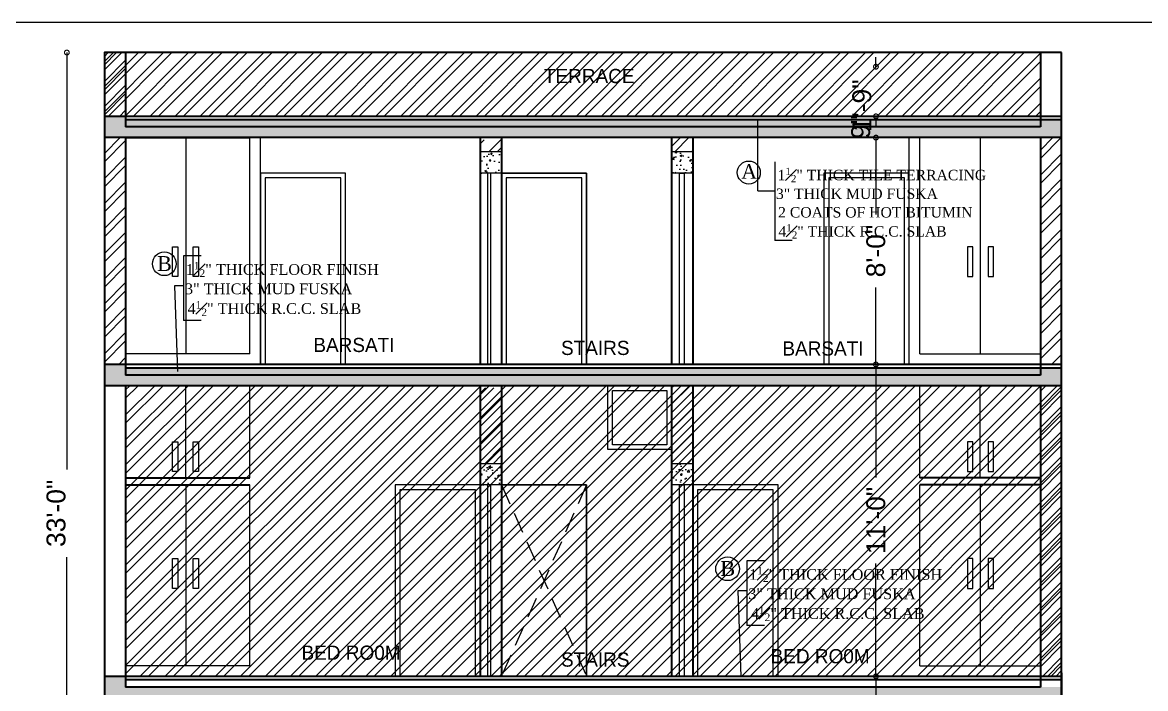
# Model space of a CAD drawing. Header units: feet. Extents: x -3489 to 100857, y -7396 to -4185.
# Drawn here: x 98912.3 to 99387.5, y -6598 to -6316.1 of the extents above; entities that cross this region are included whole.
import ezdxf
from ezdxf.enums import TextEntityAlignment as Align

# ---------------------------------------------------------------- set-up
doc = ezdxf.new("R2010")
doc.units = ezdxf.units.FT
doc.header["$MEASUREMENT"] = 0
doc.linetypes.add('CENTER', pattern=[2, 1.25, -0.25, 0.25, -0.25])
doc.linetypes.add('HIDDEN', pattern=[0.375, 0.25, -0.125])
doc.layers.add('BLK_1_HT_OF_BLDG', color=5, linetype='Continuous', plot=False)
doc.layers.add('ELEVATION 1', color=10, linetype='Continuous', lineweight=35)
doc.layers.add('Grid', color=252, linetype='CENTER', lineweight=20)
for name, color, linetype in [('PROJECTION', 7, 'HIDDEN'), ('TEXT', 5, 'Continuous'), ('WALL', 1, 'Continuous')]:
    doc.layers.add(name, color=color, linetype=linetype)
doc.styles.add('33', font='arial.ttf', dxfattribs={"height": 8})
doc.styles.add('VEENI', font='times.ttf')
doc.dimstyles.new('Standard$0', dxfattribs={"dimtxt": 9, "dimasz": 9, "dimexe": 9, "dimexo": 9, "dimgap": 4.8125, "dimtad": 0, "dimdec": 3, "dimzin": 3, "dimdsep": 46, "dimlunit": 4, "dimtxsty": '33', "dimblk": 'DOTSMALL', "dimblk1": 'ARCHTICK', "dimblk2": 'ARCHTICK', "dimcen": 0.09, "dimclrd": 256, "dimclre": 256, "dimclrt": 256, "dimadec": 0, "dimazin": 0, "dimtfac": 0.75, "dimtdec": 3, "dimtix": 1, "dimtofl": 0, "dimtmove": 2, "dimatfit": 3, "dimldrblk": 'DOTSMALL', "dimfxl": 1, "dimtolj": 1, "dimtzin": 0, "dimlwd": -1, "dimlwe": -1, "dimarcsym": 0})
pattern_1 = [(50, (6729.645, -2362.688), (7.17260183, -0.62752135), [0.75, -8.25]), (355, (6729.645, -2362.688), (-1.38751334, 7.52192134), [0.6, -6.6]), (100.4514445, (6730.2425, -2362.7405), (5.78508847, 6.8943999), [0.6374019, -7.0114211]), (46.1842, (6729.645, -2360.688), (10.6724133, -1.6551928), [1.125, -12.375]), (96.635635, (6730.534, -2360.826), (9.3466195, 9.741186), [0.9561034, -10.5171376]), (351.184164, (6729.645, -2360.688), (9.3466195, 9.741186), [0.9, -9.9]), (21, (6730.645, -2361.188), (5.96907052, -4.0261889), [0.75, -8.25]), (326, (6730.645, -2361.188), (2.4331533, 7.25150045), [0.6, -6.6]), (71.451445, (6731.142, -2361.524), (8.40222377, 3.22531153), [0.6374019, -7.0114211]), (37.5, (6729.6448, -2362.6883), (0.12159855, 3.32893854), [0, -6.52, 0, -6.7, 0, -6.625]), (7.5, (6729.6448, -2362.6883), (2.63069537, 3.94411712), [0, -3.82, 0, -6.37, 0, -2.525]), (327.5, (6727.4148, -2362.6883), (5.33822436, -0.22554872), [0, -2.5, 0, -7.8, 0, -10.35]), (317.5, (6726.415, -2362.6883), (5.8318617, 1.00104982), [0, -3.25, 0, -5.18, 0, -7.35])]

# ---------------------------------------------------------------- blocks, each defined once
blk = doc.blocks.new('_DotSmall')
at = {"color": 0, "linetype": 'ByBlock', "const_width": 0.5}
blk.add_lwpolyline([(-0.0625, 0, 1), (0.0625, 0, 1)], format="xyb", close=True, dxfattribs=at)
blk = doc.blocks.new('*D66')
at = {"transparency": 16777216}
for p, q in [((99273.42, -6334.85), (99273.42, -6330.85)), ((99273.42, -6355.85), (99273.42, -6359.85))]:
    blk.add_line(p, q, dxfattribs=at)
at = {"layer": 'Defpoints', "color": 0, "transparency": 16777216}
for p in [(99259.48, -6334.85), (99259.48, -6355.85), (99273.42, -6355.85)]:
    blk.add_point(p, dxfattribs=at)
at = {"transparency": 16777216, "xscale": 4, "yscale": 4, "zscale": 4}
for p, rotation in [((99273.42, -6334.85), 270), ((99273.42, -6355.85), 90)]:
    blk.add_blockref('_DotSmall', p, dxfattribs=dict(at, rotation=rotation))
at = {"lineweight": 25, "transparency": 16777216, "insert": (99267.5, -6351.35), "char_height": 8, "attachment_point": 5, "rotation": 90, "style": '33'}
blk.add_mtext('\\A1;1\'-9"', dxfattribs=at)
blk = doc.blocks.new('_ArchTick')
at = {"color": 0, "linetype": 'ByBlock', "const_width": 0.15}
blk.add_lwpolyline([(-0.5, -0.5), (0.5, 0.5)], dxfattribs=at)
blk = doc.blocks.new('*D67')
at = {"layer": 'Defpoints', "color": 0, "transparency": 16777216}
for p in [(99259.48, -6355.85), (99259.48, -6364.85), (99273.42, -6364.85)]:
    blk.add_point(p, dxfattribs=at)
at = {"lineweight": 25, "transparency": 16777216, "insert": (99267, -6360.35), "char_height": 8, "attachment_point": 5, "rotation": 90, "style": '33'}
blk.add_mtext('\\A1;9"', dxfattribs=at)
blk = doc.blocks.new('*D68')
at = {"transparency": 16777216}
for p, q in [((99273.42, -6364.85), (99273.42, -6397.4)), ((99273.42, -6460.85), (99273.42, -6428.3))]:
    blk.add_line(p, q, dxfattribs=at)
at = {"layer": 'Defpoints', "color": 0, "transparency": 16777216}
for p in [(99259.48, -6364.85), (99259.48, -6460.85), (99273.42, -6460.85)]:
    blk.add_point(p, dxfattribs=at)
at = {"transparency": 16777216, "xscale": 4, "yscale": 4, "zscale": 4}
for p, rotation in [((99273.42, -6364.85), 90), ((99273.42, -6460.85), 270)]:
    blk.add_blockref('_DotSmall', p, dxfattribs=dict(at, rotation=rotation))
at = {"lineweight": 25, "transparency": 16777216, "insert": (99273.42, -6412.85), "char_height": 8, "attachment_point": 5, "rotation": 90, "style": '33'}
blk.add_mtext('\\A1;8\'-0"', dxfattribs=at)
blk = doc.blocks.new('*D69')
at = {"transparency": 16777216}
for p, q in [((99273.42, -6460.85), (99273.42, -6508.68)), ((99273.42, -6592.85), (99273.42, -6545.03))]:
    blk.add_line(p, q, dxfattribs=at)
at = {"layer": 'Defpoints', "color": 0, "transparency": 16777216}
for p in [(99259.48, -6460.85), (99259.48, -6592.85), (99273.42, -6592.85)]:
    blk.add_point(p, dxfattribs=at)
at = {"transparency": 16777216, "xscale": 4, "yscale": 4, "zscale": 4}
for p, rotation in [((99273.42, -6460.85), 90), ((99273.42, -6592.85), 270)]:
    blk.add_blockref('_DotSmall', p, dxfattribs=dict(at, rotation=rotation))
at = {"lineweight": 25, "transparency": 16777216, "insert": (99273.42, -6526.85), "char_height": 8, "attachment_point": 5, "rotation": 90, "style": '33'}
blk.add_mtext('\\A1;11\'-0"', dxfattribs=at)
blk = doc.blocks.new('*D70')
at = {"transparency": 16777216}
for p, q in [((99273.42, -6592.85), (99273.42, -6640.68)), ((99273.42, -6724.85), (99273.42, -6677.03))]:
    blk.add_line(p, q, dxfattribs=at)
at = {"layer": 'Defpoints', "color": 0, "transparency": 16777216}
for p in [(99259.48, -6592.85), (99259.48, -6724.85), (99273.42, -6724.85)]:
    blk.add_point(p, dxfattribs=at)
at = {"transparency": 16777216, "xscale": 4, "yscale": 4, "zscale": 4}
for p, rotation in [((99273.42, -6592.85), 90), ((99273.42, -6724.85), 270)]:
    blk.add_blockref('_DotSmall', p, dxfattribs=dict(at, rotation=rotation))
at = {"lineweight": 25, "transparency": 16777216, "insert": (99273.42, -6658.85), "char_height": 8, "attachment_point": 5, "rotation": 90, "style": '33'}
blk.add_mtext('\\A1;11\'-0"', dxfattribs=at)
blk = doc.blocks.new('*D72')
at = {"layer": 'BLK_1_HT_OF_BLDG', "transparency": 16777216}
for p, q in [((98931.12, -6328.85), (98931.12, -6505.3)), ((98931.12, -6724.85), (98931.12, -6542.4))]:
    blk.add_line(p, q, dxfattribs=at)
at = {"layer": 'Defpoints', "color": 0, "transparency": 16777216}
for p in [(98947, -6328.85), (98931.12, -6724.85), (98938.91, -6724.85)]:
    blk.add_point(p, dxfattribs=at)
at = {"layer": 'BLK_1_HT_OF_BLDG', "transparency": 16777216, "xscale": 4, "yscale": 4, "zscale": 4}
for p, rotation in [((98931.12, -6328.85), 90), ((98931.12, -6724.85), 270)]:
    blk.add_blockref('_DotSmall', p, dxfattribs=dict(at, rotation=rotation))
at = {"layer": 'BLK_1_HT_OF_BLDG', "transparency": 16777216, "insert": (98926.57, -6523.85), "char_height": 8, "attachment_point": 5, "rotation": 90, "style": '33'}
blk.add_mtext('\\A1;33\'-0"', dxfattribs=at)

msp = doc.modelspace()

# ---------------------------------------------------------------- hatches: boundary and pattern name
at = {"layer": 'WALL'}
h = msp.add_hatch(dxfattribs=at)
h.set_pattern_fill('ANSI32', color=0, scale=20)
h.set_pattern_definition([(45, (9266.954, -211.696), (-5.30330086, 5.30330086), []), (45, (9270.489, -211.696), (-5.30330086, 5.30330086), [])])
h.paths.add_polyline_path([(98947, -6355.85343), (98956, -6355.85343), (98956, -6352.85343), (98956, -6328.85343), (98947, -6328.85343)])
h = msp.add_hatch(dxfattribs=at)
h.set_pattern_fill('ANSI32', color=0, scale=20)
h.set_pattern_definition([(45, (9258.534, -211.696), (-5.30330086, 5.30330086), []), (45, (9262.0696, -211.696), (-5.30330086, 5.30330086), [])])
h.paths.add_polyline_path([(99343, -6355.85343), (99343, -6328.85343), (98947, -6328.85343), (98947, -6355.85343)])
h = msp.add_hatch(dxfattribs=at)
h.set_pattern_fill('AR-CONC', color=0)
h.set_pattern_definition([(50, (9266.954, -223.696), (7.17260183, -0.62752135), [0.75, -8.25]), (355, (9266.954, -223.696), (-1.38751334, 7.52192134), [0.6, -6.6]), (100.4514445, (9267.5515, -223.748), (5.78508847, 6.8943999), [0.6374019, -7.0114211]), (46.1842, (9266.954, -221.696), (10.6724133, -1.6551928), [1.125, -12.375]), (96.635635, (9267.843, -221.834), (9.3466195, 9.741186), [0.9561034, -10.5171376]), (351.184164, (9266.954, -221.696), (9.3466195, 9.741186), [0.9, -9.9]), (21, (9267.954, -222.196), (5.96907052, -4.0261889), [0.75, -8.25]), (326, (9267.954, -222.196), (2.4331533, 7.25150045), [0.6, -6.6]), (71.451445, (9268.451, -222.531), (8.40222377, 3.22531153), [0.6374019, -7.0114211]), (37.5, (9266.9537, -223.6957), (0.12159855, 3.32893854), [0, -6.52, 0, -6.7, 0, -6.625]), (7.5, (9266.9537, -223.6957), (2.63069537, 3.94411712), [0, -3.82, 0, -6.37, 0, -2.525]), (327.5, (9264.7237, -223.6957), (5.33822436, -0.22554872), [0, -2.5, 0, -7.8, 0, -10.35]), (317.5, (9263.7237, -223.6957), (5.8318617, 1.00104982), [0, -3.25, 0, -5.18, 0, -7.35])])
h.paths.add_polyline_path([(99351.41972, -6364.85343), (99351.41972, -6357.35343), (98956, -6357.35343), (98956, -6355.85343), (98947, -6355.85343), (98947, -6364.85343)])
h = msp.add_hatch(dxfattribs=at)
h.set_pattern_fill('ANSI32', color=0, scale=20)
h.set_pattern_definition([(45, (9266.954, -199.696), (-5.30330086, 5.30330086), []), (45, (9270.489, -199.696), (-5.30330086, 5.30330086), [])])
h.paths.add_polyline_path([(98956, -6364.85343), (98947, -6364.85343), (98947, -6460.85343), (98956, -6460.85343), (98956, -6457.85343)])
h = msp.add_hatch(dxfattribs=at)
h.set_pattern_fill('ANSI32', color=0, scale=20)
h.set_pattern_definition([(45, (9279.534, -200.6376), (-5.30330086, 5.30330086), []), (45, (9283.0696, -200.6376), (-5.30330086, 5.30330086), [])])
h.paths.add_polyline_path([(99106, -6370.85343), (99114.90034, -6370.85343), (99114.90034, -6365.79526), (99106, -6365.79526)])
h = msp.add_hatch(dxfattribs=at)
h.set_pattern_fill('ANSI32', color=0, scale=20)
h.set_pattern_definition([(45, (9249.534, -199.696), (-5.30330086, 5.30330086), []), (45, (9253.0696, -199.696), (-5.30330086, 5.30330086), [])])
h.paths.add_polyline_path([(99187, -6370.85343), (99196, -6370.85343), (99196, -6364.85343), (99187, -6364.85343)])
h = msp.add_hatch(dxfattribs=at)
h.set_pattern_fill('ANSI32', color=0, scale=20)
h.set_pattern_definition([(45, (9258.534, -199.696), (-5.30330086, 5.30330086), []), (45, (9262.0696, -199.696), (-5.30330086, 5.30330086), [])])
h.paths.add_polyline_path([(99352, -6364.85343), (99343, -6364.85343), (99343, -6460.85343), (99352, -6460.85343)])
h = msp.add_hatch(dxfattribs=at)
h.set_pattern_fill('AR-CONC', color=0)
h.set_pattern_definition(pattern_1)
h.paths.add_polyline_path([(99115, -6370.85343), (99106, -6370.85343), (99106, -6379.85343), (99115, -6379.85343)])
h.paths.add_polyline_path([(99196, -6370.85343), (99187, -6370.85343), (99187, -6379.85343), (99196, -6379.85343)])
h = msp.add_hatch(dxfattribs=at)
h.set_pattern_fill('AR-CONC', color=0)
h.set_pattern_definition([(50, (9266.954, -199.696), (7.17260183, -0.62752135), [0.75, -8.25]), (355, (9266.954, -199.696), (-1.38751334, 7.52192134), [0.6, -6.6]), (100.4514445, (9267.5515, -199.748), (5.78508847, 6.8943999), [0.6374019, -7.0114211]), (46.1842, (9266.954, -197.696), (10.6724133, -1.6551928), [1.125, -12.375]), (96.635635, (9267.843, -197.834), (9.3466195, 9.741186), [0.9561034, -10.5171376]), (351.184164, (9266.954, -197.696), (9.3466195, 9.741186), [0.9, -9.9]), (21, (9267.954, -198.196), (5.96907052, -4.0261889), [0.75, -8.25]), (326, (9267.954, -198.196), (2.4331533, 7.25150045), [0.6, -6.6]), (71.451445, (9268.451, -198.531), (8.40222377, 3.22531153), [0.6374019, -7.0114211]), (37.5, (9266.9537, -199.6957), (0.12159855, 3.32893854), [0, -6.52, 0, -6.7, 0, -6.625]), (7.5, (9266.9537, -199.6957), (2.63069537, 3.94411712), [0, -3.82, 0, -6.37, 0, -2.525]), (327.5, (9264.7237, -199.6957), (5.33822436, -0.22554872), [0, -2.5, 0, -7.8, 0, -10.35]), (317.5, (9263.7237, -199.6957), (5.8318617, 1.00104982), [0, -3.25, 0, -5.18, 0, -7.35])])
h.paths.add_polyline_path([(99351.41972, -6469.85343), (99351.41972, -6462.35343), (98956, -6462.35343), (98956, -6460.85343), (98947, -6460.85343), (98947, -6469.85343)])
h = msp.add_hatch(dxfattribs=at)
h.set_pattern_fill('ANSI32', color=0, scale=20)
h.set_pattern_definition([(45, (9266.954, -202.696), (-5.30330086, 5.30330086), []), (45, (9270.489, -202.696), (-5.30330086, 5.30330086), [])])
h.paths.add_polyline_path([(98956, -6592.85343), (99352, -6592.85343), (99352, -6469.85343), (98956, -6469.85343)])
h = msp.add_hatch(dxfattribs=at)
h.set_pattern_fill('ANSI32', color=0, scale=20)
h.set_pattern_definition([(45, (9279.534, -203.6376), (-5.30330086, 5.30330086), []), (45, (9283.0696, -203.6376), (-5.30330086, 5.30330086), [])])
h.paths.add_polyline_path([(99106, -6502.85343), (99114.90034, -6502.85343), (99114.90034, -6470.79526), (99106, -6470.79526)])
h = msp.add_hatch(dxfattribs=at)
h.set_pattern_fill('ANSI32', color=0, scale=20)
h.set_pattern_definition([(45, (9249.534, -202.696), (-5.30330086, 5.30330086), []), (45, (9253.0696, -202.696), (-5.30330086, 5.30330086), [])])
h.paths.add_polyline_path([(99187, -6502.85343), (99196, -6502.85343), (99196, -6469.85343), (99187, -6469.85343)])
h = msp.add_hatch(dxfattribs=at)
h.set_pattern_fill('ANSI32', color=0, scale=20)
h.set_pattern_definition([(45, (9258.534, -202.696), (-5.30330086, 5.30330086), []), (45, (9262.0696, -202.696), (-5.30330086, 5.30330086), [])])
h.paths.add_polyline_path([(99352, -6469.85343), (99343, -6469.85343), (99343, -6592.85343), (99352, -6592.85343)])
h = msp.add_hatch(dxfattribs=at)
h.set_pattern_fill('AR-CONC', color=0)
h.set_pattern_definition(pattern_1)
h.paths.add_polyline_path([(99115, -6502.85343), (99106, -6502.85343), (99106, -6511.85343), (99115, -6511.85343)])
h.paths.add_polyline_path([(99196, -6502.85343), (99187, -6502.85343), (99187, -6511.85343), (99196, -6511.85343)])
h = msp.add_hatch(dxfattribs=at)
h.set_pattern_fill('AR-CONC', color=0)
h.set_pattern_definition([(50, (9266.954, -202.696), (7.17260183, -0.62752135), [0.75, -8.25]), (355, (9266.954, -202.696), (-1.38751334, 7.52192134), [0.6, -6.6]), (100.4514445, (9267.5515, -202.748), (5.78508847, 6.8943999), [0.6374019, -7.0114211]), (46.1842, (9266.954, -200.696), (10.6724133, -1.6551928), [1.125, -12.375]), (96.635635, (9267.843, -200.834), (9.3466195, 9.741186), [0.9561034, -10.5171376]), (351.184164, (9266.954, -200.696), (9.3466195, 9.741186), [0.9, -9.9]), (21, (9267.954, -201.196), (5.96907052, -4.0261889), [0.75, -8.25]), (326, (9267.954, -201.196), (2.4331533, 7.25150045), [0.6, -6.6]), (71.451445, (9268.451, -201.531), (8.40222377, 3.22531153), [0.6374019, -7.0114211]), (37.5, (9266.9537, -202.6957), (0.12159855, 3.32893854), [0, -6.52, 0, -6.7, 0, -6.625]), (7.5, (9266.9537, -202.6957), (2.63069537, 3.94411712), [0, -3.82, 0, -6.37, 0, -2.525]), (327.5, (9264.7237, -202.6957), (5.33822436, -0.22554872), [0, -2.5, 0, -7.8, 0, -10.35]), (317.5, (9263.7237, -202.6957), (5.8318617, 1.00104982), [0, -3.25, 0, -5.18, 0, -7.35])])
h.paths.add_polyline_path([(99351.41972, -6601.85343), (99351.41972, -6597.35343), (98956, -6597.35343), (98956, -6592.85343), (98947, -6592.85343), (98947, -6601.85343)])

# ---------------------------------------------------------------- linework, layer by layer
at = {"layer": 'ELEVATION 1'}
for p, q in [((98956, -6328.85343), (98956, -6360.35343)), ((99343, -6328.85343), (99343, -6360.35343)), ((99352, -6355.85343), (98947, -6355.85343)), ((98956, -6352.85343), (98956, -6360.35343)), ((99352, -6357.35343), (98956, -6357.35343)), ((99343, -6352.85343), (99343, -6360.35343)), ((99343, -6360.35343), (98956, -6360.35343)), ((99352, -6364.85343), (98947, -6364.85343)), ((98956, -6364.85343), (98956, -6465.35343)), ((98956, -6364.85343), (99008.52316, -6364.85343)), ((99106, -6364.85343), (99106, -6460.85343)), ((99115, -6364.85343), (99115, -6460.85343)), ((99187, -6364.85343), (99187, -6460.85343)), ((99196, -6364.85343), (99196, -6460.85343)), ((99343, -6364.85343), (99291.94696, -6364.85343)), ((99343, -6364.85343), (99343, -6465.35343)), ((99352, -6460.85343), (98947, -6460.85343)), ((98956, -6457.85343), (98956, -6465.35343)), ((99343, -6457.85343), (99343, -6465.35343)), ((99352, -6462.35343), (98956, -6462.35343)), ((99343, -6465.35343), (98956, -6465.35343)), ((99352, -6469.85343), (98947, -6469.85343)), ((98956, -6469.85343), (98956, -6597.35343)), ((99106, -6469.85343), (99106, -6592.85343)), ((99115, -6469.85343), (99115, -6592.85343)), ((99187, -6469.85343), (99187, -6592.85343)), ((99196, -6469.85343), (99196, -6592.85343)), ((99343, -6469.85343), (99343, -6597.35343)), ((98956, -6508.85343), (99008.52316, -6508.85343)), ((99343, -6508.85343), (99291.94696, -6508.85343)), ((98956, -6511.85343), (99008.52316, -6511.85343)), ((99343, -6511.85343), (99291.94696, -6511.85343)), ((98956, -6589.85343), (98956, -6597.35343)), ((99343, -6589.85343), (99343, -6597.35343)), ((99352, -6592.85343), (98947, -6592.85343)), ((99352, -6594.35343), (98956, -6594.35343)), ((99352, -6591.40783), (99352, -6736.85343)), ((99343, -6597.35343), (98956, -6597.35343))]:
    msp.add_line(p, q, dxfattribs=at)
msp.add_lwpolyline([(99352, -6328.85343), (98947, -6328.85343), (98947, -6736.85343), (99352, -6736.85343)], close=True, dxfattribs=at)
at = {"layer": 'PROJECTION', "ltscale": 35}
for p, q in [((99115, -6511.85343), (99151, -6592.85343)), ((99151, -6511.85343), (99115, -6592.85343))]:
    msp.add_line(p, q, dxfattribs=at)
at = {"layer": 'WALL', "lineweight": -3}
for p, q in [((99223.42658, -6387.39648), (99223.42658, -6357.35343)), ((99230.71123, -6375.14581), (99230.71123, -6408.43703)), ((99237.97611, -6408.43703), (99230.71123, -6408.43703)), ((98987.96306, -6414.93688), (98980.45802, -6414.93688)), ((98980.45802, -6414.93688), (98980.45802, -6442.2119)), ((98980.45802, -6427.59252), (98976.69529, -6427.59252)), ((98976.69529, -6427.59252), (98977.90495, -6463.79289)), ((98987.96306, -6442.2119), (98980.45802, -6442.2119)), ((99226.28418, -6543.99741), (99218.77914, -6543.99741)), ((99218.77914, -6543.99741), (99218.77914, -6571.27244)), ((99218.77914, -6556.65306), (99215.01641, -6556.65306)), ((99215.01641, -6556.65306), (99216.22607, -6592.85343)), ((99226.28418, -6571.27244), (99218.77914, -6571.27244))]:
    msp.add_line(p, q, dxfattribs=at)
at = {"layer": 'WALL'}
for p, q in [((98981.52652, -6364.85343), (98981.52652, -6456.35343)), ((99317.47348, -6364.85343), (99317.47348, -6456.35343)), ((99115, -6370.85343), (99106, -6370.85343)), ((99196, -6370.85343), (99187, -6370.85343)), ((99115, -6379.85343), (99106, -6379.85343)), ((99115, -6379.85343), (99151, -6379.85343)), ((99151, -6379.85343), (99151, -6460.85343)), ((99196, -6379.85343), (99187, -6379.85343)), ((98981.52652, -6508.85343), (98981.52652, -6469.85343)), ((99317.47348, -6508.85343), (99317.47348, -6469.85343)), ((99115, -6502.85343), (99106, -6502.85343)), ((99196, -6502.85343), (99187, -6502.85343)), ((98981.52652, -6511.85343), (98981.52652, -6588.35343)), ((99115, -6511.85343), (99106, -6511.85343)), ((99115, -6511.85343), (99151, -6511.85343)), ((99151, -6511.85343), (99151, -6592.85343)), ((99196, -6511.85343), (99187, -6511.85343)), ((99317.47348, -6511.85343), (99317.47348, -6588.35343))]:
    msp.add_line(p, q, dxfattribs=at)
at = {"layer": 'WALL', "lineweight": 25}
msp.add_line((99223.42658, -6387.39648), (99230.71123, -6387.39648), dxfattribs=at)
at = {"layer": 'WALL'}
for points in [[(97909.12966, -7396.11737), (99637.12966, -7396.11737), (99637.12966, -6316.11737), (97909.12966, -6316.11737)], [(99110.5, -6379.85343), (99109.1123, -6379.85343), (99109.1123, -6460.85343), (99110.5, -6460.85343)], [(99192.28639, -6460.85343), (99190.30605, -6460.85343), (99190.30605, -6379.85343), (99192.28639, -6379.85343)], [(98975.84689, -6411.00225), (98978.06231, -6411.00225), (98978.06231, -6423.6243), (98975.84689, -6423.6243)], [(98984.57797, -6411.00225), (98986.79339, -6411.00225), (98986.79339, -6423.6243), (98984.57797, -6423.6243)], [(99314.42203, -6411.00225), (99312.20661, -6411.00225), (99312.20661, -6423.6243), (99314.42203, -6423.6243)], [(99323.15311, -6411.00225), (99320.93769, -6411.00225), (99320.93769, -6423.6243), (99323.15311, -6423.6243)], [(99162, -6471.85343), (99185, -6471.85343), (99185, -6494.85343), (99162, -6494.85343)], [(98975.84689, -6493.58803), (98978.06231, -6493.58803), (98978.06231, -6506.21008), (98975.84689, -6506.21008)], [(98984.57797, -6493.58803), (98986.79339, -6493.58803), (98986.79339, -6506.21008), (98984.57797, -6506.21008)], [(99314.42203, -6493.58803), (99312.20661, -6493.58803), (99312.20661, -6506.21008), (99314.42203, -6506.21008)], [(99323.15311, -6493.58803), (99320.93769, -6493.58803), (99320.93769, -6506.21008), (99323.15311, -6506.21008)], [(99110.5, -6511.85343), (99109.1123, -6511.85343), (99109.1123, -6592.85343), (99110.5, -6592.85343)], [(99192.28639, -6592.85343), (99190.30605, -6592.85343), (99190.30605, -6511.85343), (99192.28639, -6511.85343)], [(98975.84689, -6543.00225), (98978.06231, -6543.00225), (98978.06231, -6555.6243), (98975.84689, -6555.6243)], [(98984.57797, -6543.00225), (98986.79339, -6543.00225), (98986.79339, -6555.6243), (98984.57797, -6555.6243)], [(99314.42203, -6543.00225), (99312.20661, -6543.00225), (99312.20661, -6555.6243), (99314.42203, -6555.6243)], [(99323.15311, -6543.00225), (99320.93769, -6543.00225), (99320.93769, -6555.6243), (99323.15311, -6555.6243)]]:
    msp.add_lwpolyline(points, close=True, dxfattribs=at)
for points in [[(99008.52316, -6456.35343), (99008.52316, -6364.85343)], [(99013.02316, -6460.85343), (99013.02316, -6364.85343)], [(99287.44696, -6460.85343), (99287.44696, -6364.85343)], [(99291.94696, -6456.35343), (99291.94696, -6364.85343)], [(99049.02316, -6460.85343), (99049.02316, -6379.85343), (99013.02316, -6379.85343), (99013.02316, -6460.85343)], [(99151, -6460.85343), (99151, -6379.85343), (99115, -6379.85343), (99115, -6460.85343)], [(99287.44696, -6460.85343), (99287.44696, -6379.85343), (99251.44696, -6379.85343), (99251.44696, -6460.85343)], [(99047.02316, -6460.85343), (99047.02316, -6381.85343), (99015.02316, -6381.85343), (99015.02316, -6460.85343)], [(99149, -6460.85343), (99149, -6381.85343), (99117, -6381.85343), (99117, -6460.85343)], [(99285.44696, -6460.85343), (99285.44696, -6381.85343), (99253.44696, -6381.85343), (99253.44696, -6460.85343)], [(99008.52316, -6456.35343), (98956, -6456.35343)], [(99291.94696, -6456.35343), (99343, -6456.35343)], [(99008.52316, -6508.85343), (99008.52316, -6469.85343)], [(99160, -6469.85343), (99187, -6469.85343), (99187, -6496.85343), (99160, -6496.85343), (99160, -6469.85343)], [(99291.94696, -6508.85343), (99291.94696, -6469.85343)], [(99008.52316, -6588.35343), (99008.52316, -6511.85343)], [(99106, -6592.85343), (99106, -6511.85343), (99070, -6511.85343), (99070, -6592.85343)], [(99104, -6592.85343), (99104, -6513.85343), (99072, -6513.85343), (99072, -6592.85343)], [(99151, -6592.85343), (99151, -6511.85343), (99115, -6511.85343), (99115, -6592.85343)], [(99232, -6592.85343), (99232, -6511.85343), (99196, -6511.85343), (99196, -6592.85343)], [(99230, -6592.85343), (99230, -6513.85343), (99198, -6513.85343), (99198, -6592.85343)], [(99291.94696, -6588.35343), (99291.94696, -6511.85343)], [(99008.52316, -6588.35343), (98956, -6588.35343)], [(99291.94696, -6588.35343), (99343, -6588.35343)]]:
    msp.add_lwpolyline(points, dxfattribs=at)
at = {"layer": 'WALL', "lineweight": -3}
for centre, radius in [((99219.64318, -6379.62486), 4.86847), ((98972.36564, -6418.23856), 5.02941), ((99210.68676, -6547.2991), 5.02941)]:
    msp.add_circle(centre, radius, dxfattribs=at)

# ---------------------------------------------------------------- texts
at = {"layer": 'Grid', "color": 6, "char_height": 6, "width": 68.3933944, "attachment_point": 1}
for s, insert in [('\\A1;\\pi14.91098;{\\fUtsaah|b0|i0|c0|p34;TERRACE}', (99118.0469, -6335.7732)), ('\\A1;\\pi16.48241;{\\fUtsaah|b0|i0|c0|p34;BARSATI }', (99018.92691, -6449.59079)), ('\\A1;\\pi19.48241;{\\fUtsaah|b0|i0|c0|p34;STAIRS}', (99120.70602, -6450.84565)), ('\\A1;\\pi16.48241;{\\fUtsaah|b0|i0|c0|p34;BARSATI }', (99217.37909, -6451.08049)), ('\\A1;\\pi11.48241;{\\fUtsaah|b0|i0|c0|p34;BED RO0M }', (99018.92691, -6579.82181)), ('\\A1;\\pi19.48241;{\\fUtsaah|b0|i0|c0|p34;STAIRS}', (99120.70602, -6582.73663)), ('\\A1;\\pi11.48241;{\\fUtsaah|b0|i0|c0|p34;BED RO0M }', (99217.37909, -6581.31151))]:
    msp.add_mtext(s, dxfattribs=dict(at, insert=insert))
at = {"layer": 'TEXT', "style": 'VEENI'}
for s, height, p in [('3" THICK MUD FUSKA', 4.3936352, (99265.38256, -6388.61804)), ('2 COATS OF HOT BITUMIN', 4.3936352, (99273.14521, -6396.46338)), ('3" THICK MUD FUSKA', 4.5388793, (99016.47979, -6428.85446)), ('3" THICK MUD FUSKA', 4.5388793, (99254.80091, -6557.915))]:
    msp.add_text(s, height=height, dxfattribs=at).set_placement(p, align=Align.MIDDLE)
at = {"layer": 'TEXT', "lineweight": -3, "attachment_point": 2, "style": 'VEENI'}
for s, insert, char_height, width in [('A', (99219.78439, -6376.12013), 6.06322, 111.1576122), ('\\A1;1{\\H0.7x;\\S1#2;}" THICK TILE TERRACING', (99275.94167, -6377.60376), 4.3936352, 95.1055755), ('\\A1;4{\\H0.7x;\\S1#2;}" THICK R.C.C. SLAB', (99267.76439, -6401.46009), 4.3936352, 73.2488913), ('B', (98972.40734, -6415.00164), 6.26365, 109.207244), ('\\A1;1{\\H0.7x;\\S1#2;}" THICK FLOOR FINISH', (99022.27105, -6417.47607), 4.5388793, 97.6500948), ('\\A1;4{\\H0.7x;\\S1#2;}" THICK R.C.C. SLAB', (99018.94036, -6434.01396), 4.5388793, 75.6703423), ('B', (99210.72846, -6544.06217), 6.26365, 109.207244), ('\\A1;1{\\H0.7x;\\S1#2;}" THICK FLOOR FINISH', (99260.59217, -6546.53661), 4.5388793, 97.6500948), ('\\A1;4{\\H0.7x;\\S1#2;}" THICK R.C.C. SLAB', (99257.26148, -6563.0745), 4.5388793, 75.6703423)]:
    msp.add_mtext(s, dxfattribs=dict(at, insert=insert, char_height=char_height, width=width))

# ---------------------------------------------------------------- dimensions: what is measured, and where the dimension line sits
at = {"lineweight": 25}
for base, p1, p2, picture, middle in [((99273.41972, -6355.85343), (99259.4823, -6334.85343), (99259.4823, -6355.85343), '*D66', (99267.50149, -6351.35343)), ((99273.41972, -6364.85343), (99259.4823, -6355.85343), (99259.4823, -6364.85343), '*D67', (99267.00158, -6360.35343))]:
    dim = msp.add_linear_dim(base=base, p1=p1, p2=p2, angle=90, dimstyle='Standard$0', override={"dimtxt": 6, "dimasz": 4, "dimdec": 2, "dimse1": 1, "dimse2": 1}, dxfattribs=at)
    dim.commit()
    dim.dimension.update_dxf_attribs({"geometry": picture, "text_midpoint": middle, "dimtype": 160})
for base, p1, p2, picture, middle in [((99273.41972, -6460.85343), (99259.4823, -6364.85343), (99259.4823, -6460.85343), '*D68', (99273.41972, -6412.85343)), ((99273.41972, -6592.85343), (99259.4823, -6460.85343), (99259.4823, -6592.85343), '*D69', (99273.41972, -6526.85343)), ((99273.41972, -6724.85343), (99259.4823, -6592.85343), (99259.4823, -6724.85343), '*D70', (99273.41972, -6658.85343))]:
    dim = msp.add_linear_dim(base=base, p1=p1, p2=p2, angle=90, dimstyle='Standard$0', override={"dimtxt": 6, "dimasz": 4, "dimdec": 2, "dimse1": 1, "dimse2": 1}, dxfattribs=at)
    dim.commit()
    dim.dimension.update_dxf_attribs({"geometry": picture, "text_midpoint": middle})
at = {"layer": 'BLK_1_HT_OF_BLDG'}
dim = msp.add_linear_dim(base=(98931.12477, -6724.85343), p1=(98947, -6328.85343), p2=(98938.90816, -6724.85343), angle=90, dimstyle='Standard$0', override={"dimtxt": 6, "dimasz": 4, "dimdec": 2, "dimse1": 1, "dimse2": 1}, dxfattribs=at)
dim.commit()
dim.dimension.update_dxf_attribs({"geometry": '*D72', "text_midpoint": (98926.57286, -6523.85343), "dimtype": 160})

doc.saveas('drawing.dxf')
